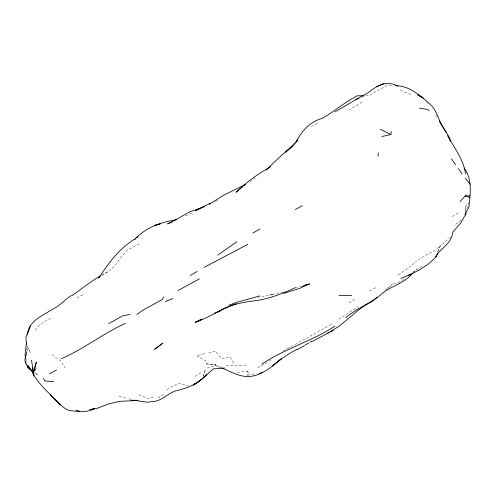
<?xml version="1.0" encoding="UTF-8"?>
<svg xmlns="http://www.w3.org/2000/svg" width="495" height="495" viewBox="0 0 495 495"><rect width="100%" height="100%" fill="white"/><g stroke="black" fill="none" stroke-linecap="round" stroke-linejoin="round"><path stroke-width="0.37" stroke-dasharray="2.48 1.86" d="M465.263 211.291L465.331 206.904L468.357 202.876L466.884 208.612M247.215 376.584L247.308 371.089L236.462 372.562M26.117 360.966L26.241 359.438M202.969 377.363L205.53 369.412L202.746 377.153M438.155 251.565L440.222 245.817L450.636 237.223M437.642 251.93L440.222 245.817C432.952 252.797 423.089 255.847 415.336 262.121M35.164 330.301L36.84 327.709L43.492 322.134L50.781 318.316M248.243 375.649L249.777 374.239L256.961 374.078M414.247 263.105L410.157 266.768L397.306 275.641M387.016 289.092L392.498 284.291L398.747 282.305L404.96 278.66M413.115 272.745L416.951 269.398L423.305 265.209M385.073 290.317L392.498 284.291M101.729 275.919L108.38 271.359L114.345 266.527L120.706 257.536L126.553 250.563L141.056 242.866M461.148 220.015L454.187 225.615M338.957 319.207L358.176 306.523M255.222 177.891L249.833 181.529M166.908 389.751L170.726 387.146L179.376 383.186L188.273 386.057M412.663 272.287L416.951 269.398M270.938 359.914L265.178 363.67L257.777 367.463M194.968 376.54L201.385 372.376M361.975 102.149L349.408 109.828M157.899 398.036L164.99 393.674M452.232 216.569L458.89 212.491M348.864 302.928L355.534 298.856M283.357 350.757L304.963 339.149L332.789 323.303M369.678 291.017L376.689 287.075M101.809 274.985L108.38 271.359M76.898 297.866L84.175 294.024M185.582 216.074L192.939 212.429M311.089 126.578L318.458 122.977M361.74 97.323L365.898 95.745L370.043 95.349L372.815 93.06L387.443 85.406L393.321 85.61M215.35 201.385L219.675 199.862M295.49 288.22L301.232 286.339M153.277 396.928L148.451 398.494L138.08 394.496M207.287 368.008L215.585 365.7L221.506 367.228M208.494 352.997L215.393 351.165L221.797 358.838L230.057 356.802L233.659 363.293M283.375 291.901L270.295 295.008L273.5 294.42L258.347 297.291M204.757 353.727L196.496 355.707L205.45 360.651L206.229 363.893L215.938 364.697L206.229 363.893M226.196 365.749L234.698 365.23L246.621 365.619M128.706 398.846L130.853 399.248M119.116 396.384L126.367 398.258M400.436 90.406L412.49 94.978M220.411 367.538L215.585 365.7L214.743 364.561M34.687 373.007L38.22 375.253L35.207 373.23M51.851 354.643L60.755 360.973L65.13 367.896M426.832 102.564L427.748 103.579M247.308 371.089L249.777 374.239M435.984 114.883L437.462 117.433M27.231 346.568L30.393 352.545L27.188 346.215M465.331 206.904L465.696 210.752M26.841 348.542L27.083 351.419L26.885 348.449"/><path stroke-width="0.74" d="M465.226 213.487L465.201 214.948L465.987 213.828L465.764 211.52M465.968 212.194L468.932 207.492C470.089 194.201 472.787 179.58 464.155 168.065M30.065 326.36L30.003 327.733L25.895 337.194L26.464 344.242M26.482 342.503L25.059 354.494L25.493 358.881M27.305 334.756C28.32 321.212 42.719 315.532 52.711 309.189C59.808 305.922 64.604 299.741 71.113 295.663M381.855 136.509L390.889 134.547L391.335 131.429M377.902 156.241L378.434 153.029M26.866 351.778L24.75 360.273L27.893 367.847L32.336 371.51L27.652 365.397L27.893 367.847M34.223 370.706L36.29 362.123L33.233 372.667L33.357 374.282L32.583 367.327L33.443 372.296M400.863 278.357C413.894 273.358 426.77 266.997 436.343 256.602L437.636 253.007M163.585 296.988L162.372 299.444L142.832 310.235L136.799 314.548M465.987 213.828L460.659 223.022L452.956 231.883L451.743 236.789C448.563 245.273 440.006 249.171 435.643 256.682L436.343 256.602M295.973 142.121C301.474 131.342 309.981 121.677 322.059 118.429C334.261 111.647 344.749 102.131 357.229 95.801L363.732 95.758M345.64 317.697C357.272 307.841 372.135 302.878 383.402 292.526C392.77 285.578 405.133 282.62 412.57 273.221M33.233 372.667L36.048 368.695M466.197 194.987L459.954 201.657M292.199 146.204L297.891 139.998L290.67 147.77L285.671 152.114L292.199 146.204C283.097 153.803 274.453 161.673 266.242 170.243M206.799 374.486C198.811 383.897 187.011 388.29 175.31 390.945C168.418 393.544 163.164 399.112 155.968 401.129L147.312 402.206L133.334 400.214M134.708 239.351C145.679 227.576 161.129 221.958 176.666 219.706M376.973 297.272L372.599 301.158L365.384 305.186L358.473 310.043L339.558 325.927L330.301 331.638M243.057 186.411L236.109 192.246C246.491 182.21 258.186 173.745 270.746 166.679M244.214 185.433L245.371 184.462L223.307 195.395L209.206 204.348M272.355 365.793L274.558 363.986M276.21 362.631L277.311 361.727M201.05 379.418L196.001 383.427L194.597 383.91M71.701 295.775C81.329 289.123 90.418 281.742 100.516 275.764M272.392 365.793L281.729 358.578L290.658 352.824M236.907 241.733L217.775 255.117M136.892 237.736L138.142 236.827M277.868 361.331L281.729 358.578C271.866 366.548 261.038 376.546 247.574 376.565C238.169 376.398 230.274 371.306 221.791 368.063M135.642 238.627C119.462 247.803 108.881 262.994 98.697 277.992L99.91 277.163M334.88 326.162C311.899 341.272 284.767 348.591 261.867 364.103M195.828 383.532L193.205 385.141L200.215 380.556L213.314 368.855L224.47 367.995M397.819 86.34C387.777 79.8 376.435 85.746 368.429 92.59C357.043 98.517 346.327 105.59 335.072 111.74M108.714 323.637L122.816 315.785L129.956 314.461M305.192 345.052L309.097 342.763M310.396 342.002L311.695 341.241M190.266 275.356L197.196 271.384M204.126 267.411L247.729 244.351M177.953 290.546L199.405 278.883M333.457 330.214L311.664 341.748M252.846 233.027L259.875 229.092M327.671 333.092L328.989 332.362M210.313 203.167L195.426 210.722L204.726 206.495L189.356 211.996L174.995 220.244L167.626 223.858L172.526 221.797M125.303 323.396C103.133 333.5 83.933 348.895 61.529 358.609M291.314 352.465L297.241 349.235M295.292 209.521L302.451 205.635M49.352 373.855L56.554 369.988M297.285 349.495L304.543 345.646M236.257 303.757C222.008 308.583 209.435 317.289 195.247 322.356L201.273 319.393M195.247 322.356L202.096 318.997M295.466 287.515C283.146 293.399 270.32 298.386 256.781 300.539C243.107 302.117 229.402 304.586 217.54 312.042L220.485 310.73L214.341 313.366M376.528 86.65L384.04 83.438M259.021 373.775L262.758 372.178M355.509 99.687L358.968 98.375M165.237 301.511L172.873 298.621M228.999 305.211L236.653 302.377L259.77 295.911M157.385 224.643L154.292 225.547L160.139 223.876M158.097 224.445L160.244 223.833M283.647 293.368L299.277 288.585L306.578 284.792L302.024 286.741L309.684 283.92L305.483 285.064M91.594 409.272L94.397 408.715C87.009 412.83 78.878 411.351 70.921 410.751C64.263 409.693 59.833 403.963 55.217 399.62L60.242 404.551L44.501 388.804L37.552 380.735L34.056 375.847L31.996 371.312L27.652 365.397M89.49 409.687L97.626 408.177L108.226 404.044L119.363 401.377L136.428 400.523L131.039 400.189M408.381 275.171L411.611 274.645M339.106 295.453L351.549 295.435M469.928 195.828L465.288 196.094L469.805 197.326M395.524 85.691C409.247 85.715 420.404 95.634 430.081 104.266C435.885 109.16 438.013 117.389 441.076 124.165C444.64 129.641 448.414 134.999 450.586 141.224L447.827 135.754C454.367 148.166 463.549 159.551 465.572 173.869M53.689 381.657L44.742 380.946L43.529 378.248M419.469 108.25L425.001 108.95L429.258 110.317M135.877 400.183L138.031 400.579M75.995 410.231L79.806 411.296M380.339 129.269L390.889 134.547M423.776 98.357L417.712 94.867L422.043 97.354M57.34 401.711L50.379 394.942M465.331 178.219L470.25 184.251M451.403 158.876L455.567 164.792M458.401 168.64L462.107 173.943M439.3 120.681L446.038 132.487M439.634 121.454L441.076 124.165M33.691 373.713L34.056 375.847M31.556 360.273L32.565 367.104M25.783 361.802L25.926 363.268M162.843 343.177L154.626 349.278L162.843 343.177"/></g></svg>
